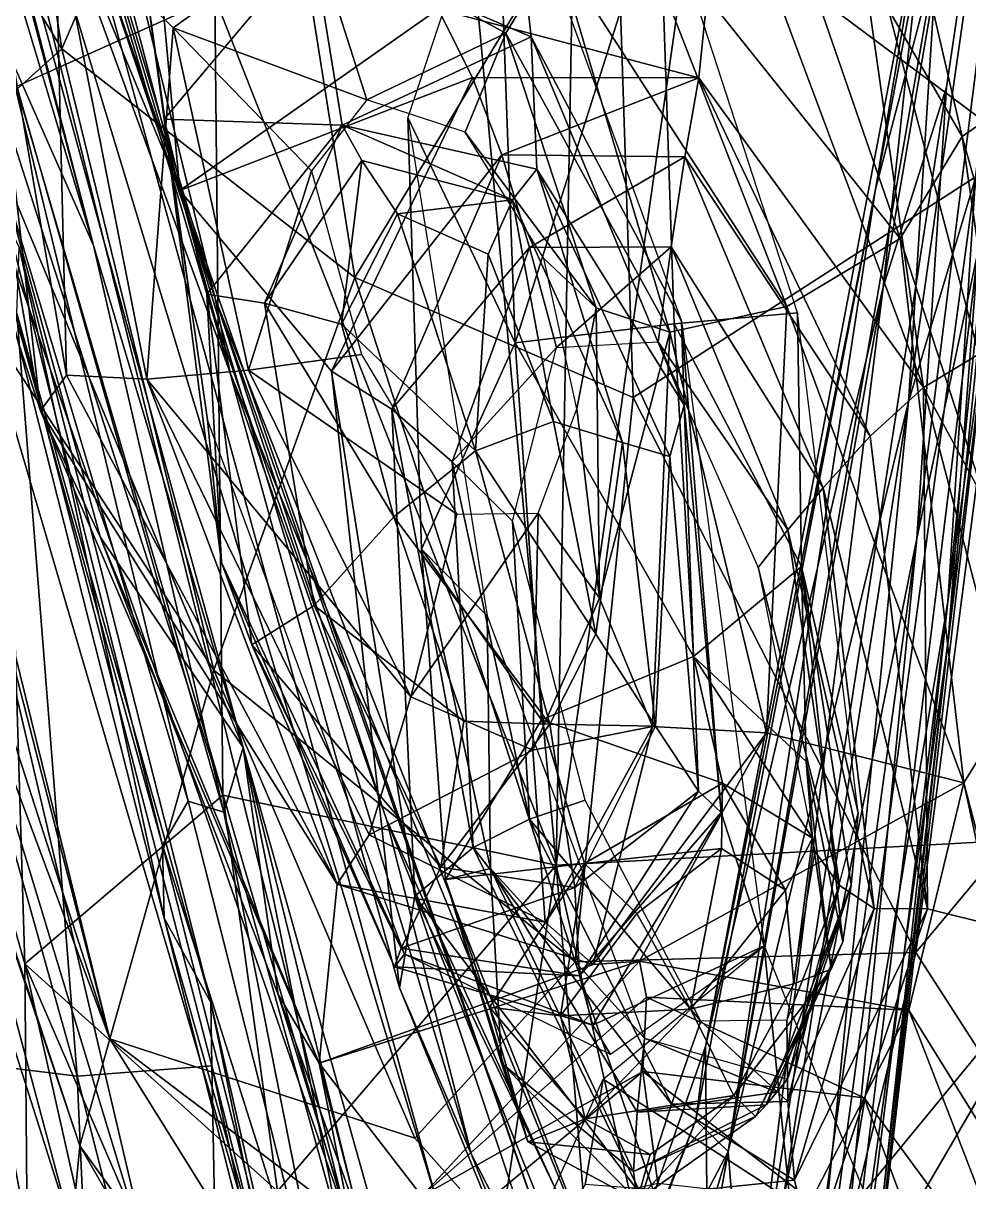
# Model space of a CAD drawing. Extents: x -76 to 76, y -20 to 79.
# Drawn here: x -0.5204 to -0.1736, y -18.776 to -18.3508 of the extents above; entities that cross this region are included whole.
import ezdxf

# ---------------------------------------------------------------- set-up
doc = ezdxf.new("R2010")
doc.units = 0

msp = doc.modelspace()

# ---------------------------------------------------------------- linework, layer by layer
for points in [[(-0.49827, -18.30881, 25.506), (-0.44994, -18.45183, 25.40454), (-0.6546, -17.61019, 25.53003)], [(-0.44994, -18.45183, 25.40454), (-0.60054, -17.95145, 25.36654), (-0.6546, -17.61019, 25.53003)], [(-0.30941, -17.81123, 26.84157), (-0.36542, -18.21675, 26.72461), (-0.32489, -18.65975, 26.68877)], [(-0.22794, -17.97556, 26.86744), (-0.30941, -17.81123, 26.84157), (-0.32489, -18.65975, 26.68877)], [(-0.20779, -18.41169, 26.58596), (-0.18913, -18.30027, 26.59863), (-0.11484, -17.92197, 26.66338)], [(-0.18534, -18.32574, 26.60049), (-0.20779, -18.41169, 26.58596), (-0.11484, -17.92197, 26.66338)], [(-0.20493, -18.44768, 26.56681), (-0.18173, -18.3742, 26.57582), (-0.11484, -17.92197, 26.66338)], [(-0.18913, -18.30027, 26.59863), (-0.20493, -18.44768, 26.56681), (-0.11484, -17.92197, 26.66338)], [(-0.19563, -18.48976, 26.57913), (-0.18534, -18.32574, 26.60049), (-0.11484, -17.92197, 26.66338)], [(-0.17105, -18.4075, 26.5892), (-0.19563, -18.48976, 26.57913), (-0.11484, -17.92197, 26.66338)], [(-0.19265, -18.53994, 26.55388), (-0.17019, -18.43419, 26.57749), (-0.11484, -17.92197, 26.66338)], [(-0.18173, -18.3742, 26.57582), (-0.19265, -18.53994, 26.55388), (-0.11484, -17.92197, 26.66338)], [(-0.18127, -18.56317, 26.56529), (-0.17105, -18.4075, 26.5892), (-0.11484, -17.92197, 26.66338)], [(-0.16431, -18.44053, 26.58132), (-0.18127, -18.56317, 26.56529), (-0.11484, -17.92197, 26.66338)], [(-0.18114, -18.57741, 26.55898), (-0.16431, -18.44053, 26.58132), (-0.11484, -17.92197, 26.66338)], [(-0.17019, -18.43419, 26.57749), (-0.18114, -18.57741, 26.55898), (-0.11484, -17.92197, 26.66338)], [(-0.15475, -18.39662, 24.98203), (-0.30329, -18.28598, 25.02199), (-0.16498, -17.92995, 24.90194)], [(-0.52961, -18.37698, 26.39139), (-0.45006, -18.34124, 26.56554), (-0.54287, -17.94925, 26.47017)], [(-0.44453, -18.47907, 25.40726), (-0.51804, -18.27815, 25.42042), (-0.60054, -17.95145, 25.36654)], [(-0.44994, -18.45183, 25.40454), (-0.44453, -18.47907, 25.40726), (-0.60054, -17.95145, 25.36654)], [(-0.22794, -17.97556, 26.86744), (-0.32489, -18.65975, 26.68877), (0.00115, -18.64204, 26.75515)], [(0.00112, -17.9848, 26.98209), (-0.22794, -17.97556, 26.86744), (0.00115, -18.64204, 26.75515)], [(-0.69291, -18.0887, 25.40929), (-0.67672, -17.99199, 25.36349), (-0.48867, -18.72349, 25.36716)], [(-0.67672, -17.99199, 25.36349), (-0.56511, -18.41311, 25.31474), (-0.48867, -18.72349, 25.36716)], [(-0.5824, -18.10107, 26.19025), (-0.49455, -18.43243, 26.15617), (-0.61065, -18.04531, 26.1471)], [(-0.49455, -18.43243, 26.15617), (-0.52705, -18.35894, 26.09852), (-0.61065, -18.04531, 26.1471)], [(-0.71327, -18.11903, 25.48515), (-0.69291, -18.0887, 25.40929), (-0.48867, -18.72349, 25.36716)], [(-0.5824, -18.10107, 26.19025), (-0.56393, -18.16487, 26.19341), (-0.49455, -18.43243, 26.15617)], [(-0.53988, -18.11909, 25.56659), (-0.55414, -18.10843, 25.52884), (-0.46297, -18.41219, 25.49231)], [(-0.51804, -18.27815, 25.42042), (-0.46297, -18.41219, 25.49231), (-0.55414, -18.10843, 25.52884)], [(-0.54474, -18.11205, 25.10136), (-0.50617, -18.36014, 25.13543), (-0.59092, -18.22168, 25.27115)], [(-0.54474, -18.11205, 25.10136), (-0.43734, -18.20059, 25.05395), (-0.50617, -18.36014, 25.13543)], [(-0.71327, -18.11903, 25.48515), (-0.49961, -18.76276, 25.45155), (-0.71661, -18.11795, 25.5647)], [(-0.68175, -18.12168, 25.62743), (-0.71661, -18.11795, 25.5647), (-0.50253, -18.79361, 25.51938)], [(-0.49961, -18.76276, 25.45155), (-0.50253, -18.79361, 25.51938), (-0.71661, -18.11795, 25.5647)], [(-0.49961, -18.76276, 25.45155), (-0.71327, -18.11903, 25.48515), (-0.48867, -18.72349, 25.36716)], [(-0.59793, -18.11714, 25.66612), (-0.63381, -18.12382, 25.66545), (-0.40122, -18.79131, 25.61461)], [(-0.59793, -18.11714, 25.66612), (-0.40122, -18.79131, 25.61461), (-0.55809, -18.16034, 25.62214)], [(-0.4733, -18.29833, 25.54572), (-0.53988, -18.11909, 25.56659), (-0.46297, -18.41219, 25.49231)], [(-0.68175, -18.12168, 25.62743), (-0.47315, -18.81015, 25.57446), (-0.63381, -18.12382, 25.66545)], [(-0.47315, -18.81015, 25.57446), (-0.68175, -18.12168, 25.62743), (-0.50253, -18.79361, 25.51938)], [(-0.63381, -18.12382, 25.66545), (-0.4324, -18.81015, 25.60866), (-0.40122, -18.79131, 25.61461)], [(-0.47315, -18.81015, 25.57446), (-0.4324, -18.81015, 25.60866), (-0.63381, -18.12382, 25.66545)], [(-0.14541, -18.37107, 26.29014), (-0.18402, -18.16085, 26.30179), (-0.10237, -18.1553, 26.39678)], [(-0.49827, -18.30881, 25.506), (-0.55809, -18.16034, 25.62214), (-0.36915, -18.78157, 25.5865)], [(-0.40122, -18.79131, 25.61461), (-0.36915, -18.78157, 25.5865), (-0.55809, -18.16034, 25.62214)], [(-0.22205, -18.19248, 26.18061), (-0.18402, -18.16085, 26.30179), (-0.14541, -18.37107, 26.29014)], [(-0.56393, -18.16487, 26.19341), (-0.43967, -18.61659, 26.16798), (-0.49455, -18.43243, 26.15617)], [(-0.53096, -18.39767, 26.11823), (-0.43967, -18.61659, 26.16798), (-0.56393, -18.16487, 26.19341)], [(-0.22205, -18.19248, 26.18061), (-0.17594, -18.39241, 26.17845), (-0.26437, -18.23971, 26.05803)], [(-0.17594, -18.39241, 26.17845), (-0.22205, -18.19248, 26.18061), (-0.14541, -18.37107, 26.29014)], [(-0.43734, -18.20059, 25.05395), (-0.39881, -18.44414, 25.08779), (-0.50617, -18.36014, 25.13543)], [(-0.43734, -18.20059, 25.05395), (-0.30329, -18.28598, 25.02199), (-0.39881, -18.44414, 25.08779)], [(-0.53096, -18.39767, 26.11823), (-0.60705, -18.20528, 26.05741), (-0.51406, -18.49306, 26.05794)], [(-0.51406, -18.49306, 26.05794), (-0.60705, -18.20528, 26.05741), (-0.53757, -18.28685, 26.03199)], [(-0.36542, -18.21675, 26.72461), (-0.45006, -18.34124, 26.56554), (-0.32489, -18.65975, 26.68877)], [(-0.56511, -18.41311, 25.31474), (-0.59092, -18.22168, 25.27115), (-0.50617, -18.36014, 25.13543)], [(-0.29873, -18.30452, 26.0366), (-0.26437, -18.23971, 26.05803), (-0.19873, -18.42981, 26.08099)], [(-0.17594, -18.39241, 26.17845), (-0.19873, -18.42981, 26.08099), (-0.26437, -18.23971, 26.05803)], [(-0.51804, -18.27815, 25.42042), (-0.44453, -18.47907, 25.40726), (-0.46297, -18.41219, 25.49231)], [(-0.50446, -18.47997, 26.03126), (-0.51406, -18.49306, 26.05794), (-0.53757, -18.28685, 26.03199)], [(-0.50446, -18.47997, 26.03126), (-0.53757, -18.28685, 26.03199), (-0.50872, -18.3098, 26.04085)], [(-0.33402, -18.35582, 26.00486), (-0.41423, -18.32124, 26.00415), (-0.34154, -18.28875, 26.13648)], [(-0.30329, -18.28598, 25.02199), (-0.2967, -18.48815, 25.06249), (-0.39881, -18.44414, 25.08779)], [(-0.33994, -18.46808, 25.55383), (-0.34651, -18.28691, 25.40528), (-0.37936, -18.38542, 25.39497)], [(-0.27262, -18.37083, 25.50895), (-0.26397, -18.28655, 25.50419), (-0.36817, -18.34563, 25.51615)], [(-0.34651, -18.28691, 25.40528), (-0.33994, -18.46808, 25.55383), (-0.28704, -18.30127, 25.40529)], [(-0.33402, -18.35582, 26.00486), (-0.34154, -18.28875, 26.13648), (-0.27897, -18.4601, 26.13844)], [(-0.30329, -18.28598, 25.02199), (-0.15475, -18.39662, 24.98203), (-0.2967, -18.48815, 25.06249)], [(-0.19016, -18.48443, 25.46458), (-0.26397, -18.28655, 25.50419), (-0.27262, -18.37083, 25.50895)], [(-0.21801, -18.28852, 25.4129), (-0.26397, -18.28655, 25.50419), (-0.19016, -18.48443, 25.46458)], [(-0.16989, -18.4723, 25.39001), (-0.14442, -18.30101, 25.3239), (-0.21801, -18.28852, 25.4129)], [(-0.16989, -18.4723, 25.39001), (-0.21801, -18.28852, 25.4129), (-0.19016, -18.48443, 25.46458)], [(-0.41423, -18.32124, 26.00415), (-0.46874, -18.38597, 26.01416), (-0.48166, -18.29113, 26.14257)], [(-0.45281, -18.49636, 26.14243), (-0.48166, -18.29113, 26.14257), (-0.46874, -18.38597, 26.01416)], [(-0.4733, -18.29833, 25.54572), (-0.46297, -18.41219, 25.49231), (-0.36817, -18.34563, 25.51615)], [(-0.33994, -18.46808, 25.55383), (-0.28163, -18.46109, 25.54268), (-0.28704, -18.30127, 25.40529)], [(-0.23635, -18.45703, 25.39046), (-0.28704, -18.30127, 25.40529), (-0.28163, -18.46109, 25.54268)], [(-0.20493, -18.44768, 26.56681), (-0.18913, -18.30027, 26.59863), (-0.27016, -18.7264, 26.5416)], [(-0.18913, -18.30027, 26.59863), (-0.20779, -18.41169, 26.58596), (-0.27016, -18.7264, 26.5416)], [(-0.29873, -18.30452, 26.0366), (-0.24025, -18.45471, 26.04128), (-0.32483, -18.3238, 26.04297)], [(-0.24025, -18.45471, 26.04128), (-0.29873, -18.30452, 26.0366), (-0.19873, -18.42981, 26.08099)], [(-0.4145, -18.31573, 26.07918), (-0.46533, -18.35247, 26.08093), (-0.50872, -18.3098, 26.04085)], [(-0.47509, -18.48138, 26.04037), (-0.50446, -18.47997, 26.03126), (-0.50872, -18.3098, 26.04085)], [(-0.47509, -18.48138, 26.04037), (-0.50872, -18.3098, 26.04085), (-0.46533, -18.35247, 26.08093)], [(-0.49827, -18.30881, 25.506), (-0.32574, -18.80593, 25.49952), (-0.44994, -18.45183, 25.40454)], [(-0.32574, -18.80593, 25.49952), (-0.49827, -18.30881, 25.506), (-0.36915, -18.78157, 25.5865)], [(-0.4145, -18.31573, 26.07918), (-0.39431, -18.37894, 26.13169), (-0.46533, -18.35247, 26.08093)], [(-0.4145, -18.31573, 26.07918), (-0.34342, -18.35447, 26.07847), (-0.39431, -18.37894, 26.13169)], [(-0.34342, -18.35447, 26.07847), (-0.4145, -18.31573, 26.07918), (-0.32483, -18.3238, 26.04297)], [(-0.41423, -18.32124, 26.00415), (-0.40342, -18.38826, 25.88854), (-0.46874, -18.38597, 26.01416)], [(-0.41423, -18.32124, 26.00415), (-0.33402, -18.35582, 26.00486), (-0.40342, -18.38826, 25.88854)], [(-0.34342, -18.35447, 26.07847), (-0.32483, -18.3238, 26.04297), (-0.28319, -18.46417, 26.04568)], [(-0.24025, -18.45471, 26.04128), (-0.28319, -18.46417, 26.04568), (-0.32483, -18.3238, 26.04297)], [(-0.20779, -18.41169, 26.58596), (-0.18534, -18.32574, 26.60049), (-0.26185, -18.76485, 26.54794)], [(-0.18534, -18.32574, 26.60049), (-0.19563, -18.48976, 26.57913), (-0.26185, -18.76485, 26.54794)], [(-0.45006, -18.34124, 26.56554), (-0.52961, -18.37698, 26.39139), (-0.44714, -18.6341, 26.51568)], [(-0.45006, -18.34124, 26.56554), (-0.44714, -18.6341, 26.51568), (-0.32489, -18.65975, 26.68877)], [(-0.35554, -18.37067, 25.5099), (-0.36817, -18.34563, 25.51615), (-0.46297, -18.41219, 25.49231)], [(-0.35554, -18.37067, 25.5099), (-0.27262, -18.37083, 25.50895), (-0.36817, -18.34563, 25.51615)], [(-0.43772, -18.47808, 26.08193), (-0.47509, -18.48138, 26.04037), (-0.46533, -18.35247, 26.08093)], [(-0.43772, -18.47808, 26.08193), (-0.46533, -18.35247, 26.08093), (-0.41467, -18.40498, 26.13661)], [(-0.39431, -18.37894, 26.13169), (-0.41467, -18.40498, 26.13661), (-0.46533, -18.35247, 26.08093)], [(-0.33402, -18.35582, 26.00486), (-0.332, -18.4043, 25.89218), (-0.40342, -18.38826, 25.88854)], [(-0.34342, -18.35447, 26.07847), (-0.35824, -18.39083, 26.12854), (-0.39431, -18.37894, 26.13169)], [(-0.34342, -18.35447, 26.07847), (-0.31029, -18.45528, 26.08057), (-0.35824, -18.39083, 26.12854)], [(-0.31029, -18.45528, 26.08057), (-0.34342, -18.35447, 26.07847), (-0.28319, -18.46417, 26.04568)], [(-0.27799, -18.49094, 26.02291), (-0.33402, -18.35582, 26.00486), (-0.27897, -18.4601, 26.13844)], [(-0.33402, -18.35582, 26.00486), (-0.27799, -18.49094, 26.02291), (-0.332, -18.4043, 25.89218)], [(-0.45046, -18.58823, 25.1717), (-0.56511, -18.41311, 25.31474), (-0.50617, -18.36014, 25.13543)], [(-0.54195, -18.36087, 25.99296), (-0.52705, -18.35894, 26.09852), (-0.45993, -18.63634, 26.08934)], [(-0.46932, -18.65241, 25.96718), (-0.54195, -18.36087, 25.99296), (-0.45993, -18.63634, 26.08934)], [(-0.54195, -18.36087, 25.99296), (-0.46932, -18.65241, 25.96718), (-0.53999, -18.39826, 25.87383)], [(-0.44678, -18.64034, 26.13402), (-0.45993, -18.63634, 26.08934), (-0.52705, -18.35894, 26.09852)], [(-0.49455, -18.43243, 26.15617), (-0.44678, -18.64034, 26.13402), (-0.52705, -18.35894, 26.09852)], [(-0.45046, -18.58823, 25.1717), (-0.50617, -18.36014, 25.13543), (-0.39881, -18.44414, 25.08779)], [(-0.40732, -18.47849, 25.50212), (-0.35554, -18.37067, 25.5099), (-0.46297, -18.41219, 25.49231)], [(-0.35554, -18.37067, 25.5099), (-0.40732, -18.47849, 25.50212), (-0.34485, -18.39914, 25.49604)], [(-0.35554, -18.37067, 25.5099), (-0.34485, -18.39914, 25.49604), (-0.27262, -18.37083, 25.50895)], [(-0.34485, -18.39914, 25.49604), (-0.27773, -18.39985, 25.49704), (-0.27262, -18.37083, 25.50895)], [(-0.20979, -18.50229, 25.50101), (-0.27262, -18.37083, 25.50895), (-0.27773, -18.39985, 25.49704)], [(-0.20979, -18.50229, 25.50101), (-0.19016, -18.48443, 25.46458), (-0.27262, -18.37083, 25.50895)], [(-0.19265, -18.53994, 26.55388), (-0.18173, -18.3742, 26.57582), (-0.25511, -18.84969, 26.50395)], [(-0.18173, -18.3742, 26.57582), (-0.20493, -18.44768, 26.56681), (-0.25511, -18.84969, 26.50395)], [(-0.17594, -18.39241, 26.17845), (-0.14541, -18.37107, 26.29014), (-0.12434, -18.57755, 26.27621)], [(-0.52961, -18.37698, 26.39139), (-0.57037, -18.51901, 26.17401), (-0.51985, -18.69597, 26.32813)], [(-0.52961, -18.37698, 26.39139), (-0.51985, -18.69597, 26.32813), (-0.44714, -18.6341, 26.51568)], [(-0.44766, -18.54877, 26.0283), (-0.45281, -18.49636, 26.14243), (-0.46874, -18.38597, 26.01416)], [(-0.44766, -18.54877, 26.0283), (-0.46874, -18.38597, 26.01416), (-0.45306, -18.45027, 25.90302)], [(-0.40342, -18.38826, 25.88854), (-0.45306, -18.45027, 25.90302), (-0.46874, -18.38597, 26.01416)], [(-0.37425, -18.54384, 25.53685), (-0.33994, -18.46808, 25.55383), (-0.37936, -18.38542, 25.39497)], [(-0.37425, -18.54384, 25.53685), (-0.37936, -18.38542, 25.39497), (-0.35019, -18.56825, 25.37892)], [(-0.43189, -18.4535, 25.8264), (-0.45306, -18.45027, 25.90302), (-0.40342, -18.38826, 25.88854)], [(-0.3962, -18.40121, 25.81187), (-0.43189, -18.4535, 25.8264), (-0.40342, -18.38826, 25.88854)], [(-0.3962, -18.40121, 25.81187), (-0.40342, -18.38826, 25.88854), (-0.34097, -18.41563, 25.81737)], [(-0.40342, -18.38826, 25.88854), (-0.332, -18.4043, 25.89218), (-0.34097, -18.41563, 25.81737)], [(-0.31029, -18.45528, 26.08057), (-0.32946, -18.43719, 26.13071), (-0.35824, -18.39083, 26.12854)], [(-0.17594, -18.39241, 26.17845), (-0.14807, -18.58541, 26.17525), (-0.19873, -18.42981, 26.08099)], [(-0.14807, -18.58541, 26.17525), (-0.17594, -18.39241, 26.17845), (-0.12434, -18.57755, 26.27621)], [(-0.46932, -18.65241, 25.96718), (-0.46866, -18.67927, 25.84202), (-0.53999, -18.39826, 25.87383)], [(-0.52191, -18.43291, 25.78997), (-0.53999, -18.39826, 25.87383), (-0.46866, -18.67927, 25.84202)], [(-0.49212, -18.5393, 26.08696), (-0.53096, -18.39767, 26.11823), (-0.51406, -18.49306, 26.05794)], [(-0.53096, -18.39767, 26.11823), (-0.49212, -18.5393, 26.08696), (-0.43967, -18.61659, 26.16798)], [(-0.40732, -18.47849, 25.50212), (-0.38513, -18.4925, 25.49158), (-0.34485, -18.39914, 25.49604)], [(-0.33468, -18.43313, 25.44711), (-0.34485, -18.39914, 25.49604), (-0.38513, -18.4925, 25.49158)], [(-0.34485, -18.39914, 25.49604), (-0.33468, -18.43313, 25.44711), (-0.27773, -18.39985, 25.49704)], [(-0.33468, -18.43313, 25.44711), (-0.28268, -18.43281, 25.44755), (-0.27773, -18.39985, 25.49704)], [(-0.15475, -18.39662, 24.98203), (-0.193, -18.6918, 25.06973), (-0.2967, -18.48815, 25.06249)], [(-0.22698, -18.52128, 25.49567), (-0.27773, -18.39985, 25.49704), (-0.28268, -18.43281, 25.44755)], [(-0.22698, -18.52128, 25.49567), (-0.20979, -18.50229, 25.50101), (-0.27773, -18.39985, 25.49704)], [(-0.15475, -18.39662, 24.98203), (0.00103, -18.45864, 24.96309), (-0.193, -18.6918, 25.06973)], [(-0.43189, -18.4535, 25.8264), (-0.3962, -18.40121, 25.81187), (-0.40369, -18.46128, 25.79919)], [(-0.3962, -18.40121, 25.81187), (-0.38307, -18.4208, 25.77856), (-0.40369, -18.46128, 25.79919)], [(-0.3962, -18.40121, 25.81187), (-0.34097, -18.41563, 25.81737), (-0.38307, -18.4208, 25.77856)], [(-0.3006, -18.50472, 25.85054), (-0.34097, -18.41563, 25.81737), (-0.332, -18.4043, 25.89218)], [(-0.27799, -18.49094, 26.02291), (-0.28316, -18.50981, 25.92205), (-0.332, -18.4043, 25.89218)], [(-0.28316, -18.50981, 25.92205), (-0.3006, -18.50472, 25.85054), (-0.332, -18.4043, 25.89218)], [(-0.39634, -18.4724, 26.13971), (-0.43772, -18.47808, 26.08193), (-0.41467, -18.40498, 26.13661)], [(-0.19563, -18.48976, 26.57913), (-0.17105, -18.4075, 26.5892), (-0.23707, -18.89798, 26.52663)], [(-0.17105, -18.4075, 26.5892), (-0.18127, -18.56317, 26.56529), (-0.23707, -18.89798, 26.52663)], [(-0.56511, -18.41311, 25.31474), (-0.45046, -18.58823, 25.1717), (-0.48867, -18.72349, 25.36716)], [(-0.44453, -18.47907, 25.40726), (-0.38718, -18.64304, 25.44582), (-0.46297, -18.41219, 25.49231)], [(-0.35605, -18.76571, 25.45139), (-0.38234, -18.70479, 25.4623), (-0.46297, -18.41219, 25.49231)], [(-0.38718, -18.64304, 25.44582), (-0.35605, -18.76571, 25.45139), (-0.46297, -18.41219, 25.49231)], [(-0.40732, -18.47849, 25.50212), (-0.46297, -18.41219, 25.49231), (-0.38234, -18.70479, 25.4623)], [(-0.20779, -18.41169, 26.58596), (-0.27366, -18.75337, 26.54688), (-0.27016, -18.7264, 26.5416)], [(-0.27366, -18.75337, 26.54688), (-0.20779, -18.41169, 26.58596), (-0.26185, -18.76485, 26.54794)], [(-0.34097, -18.41563, 25.81737), (-0.34982, -18.43554, 25.79548), (-0.38307, -18.4208, 25.77856)], [(-0.32587, -18.49695, 25.80775), (-0.34982, -18.43554, 25.79548), (-0.34097, -18.41563, 25.81737)], [(-0.3006, -18.50472, 25.85054), (-0.32587, -18.49695, 25.80775), (-0.34097, -18.41563, 25.81737)], [(-0.38307, -18.4208, 25.77856), (-0.3545, -18.50773, 25.79304), (-0.40369, -18.46128, 25.79919)], [(-0.3545, -18.50773, 25.79304), (-0.38307, -18.4208, 25.77856), (-0.34982, -18.43554, 25.79548)], [(-0.24025, -18.45471, 26.04128), (-0.19873, -18.42981, 26.08099), (-0.1754, -18.62961, 26.06968)], [(-0.14807, -18.58541, 26.17525), (-0.1754, -18.62961, 26.06968), (-0.19873, -18.42981, 26.08099)], [(-0.52191, -18.43291, 25.78997), (-0.45163, -18.71021, 25.7612), (-0.52268, -18.45731, 25.72854)], [(-0.45163, -18.71021, 25.7612), (-0.52191, -18.43291, 25.78997), (-0.46866, -18.67927, 25.84202)], [(-0.44678, -18.64034, 26.13402), (-0.49455, -18.43243, 26.15617), (-0.43967, -18.61659, 26.16798)], [(-0.363, -18.51181, 25.44365), (-0.33468, -18.43313, 25.44711), (-0.38513, -18.4925, 25.49158)], [(-0.33468, -18.43313, 25.44711), (-0.363, -18.51181, 25.44365), (-0.32478, -18.46978, 25.38004)], [(-0.33468, -18.43313, 25.44711), (-0.32478, -18.46978, 25.38004), (-0.28268, -18.43281, 25.44755)], [(-0.32478, -18.46978, 25.38004), (-0.28756, -18.46771, 25.37926), (-0.28268, -18.43281, 25.44755)], [(-0.23997, -18.53677, 25.44499), (-0.28268, -18.43281, 25.44755), (-0.28756, -18.46771, 25.37926)], [(-0.23997, -18.53677, 25.44499), (-0.22698, -18.52128, 25.49567), (-0.28268, -18.43281, 25.44755)], [(-0.18114, -18.57741, 26.55898), (-0.17019, -18.43419, 26.57749), (-0.23321, -18.94794, 26.50889)], [(-0.17019, -18.43419, 26.57749), (-0.19265, -18.53994, 26.55388), (-0.23321, -18.94794, 26.50889)], [(-0.32587, -18.49695, 25.80775), (-0.3545, -18.50773, 25.79304), (-0.34982, -18.43554, 25.79548)], [(-0.32946, -18.43719, 26.13071), (-0.31029, -18.45528, 26.08057), (-0.31739, -18.49235, 26.13514)], [(-0.18127, -18.56317, 26.56529), (-0.16431, -18.44053, 26.58132), (-0.2241, -18.95635, 26.51658)], [(-0.16431, -18.44053, 26.58132), (-0.18114, -18.57741, 26.55898), (-0.2241, -18.95635, 26.51658)], [(-0.318, -18.69529, 25.12411), (-0.45046, -18.58823, 25.1717), (-0.39881, -18.44414, 25.08779)], [(-0.318, -18.69529, 25.12411), (-0.39881, -18.44414, 25.08779), (-0.2967, -18.48815, 25.06249)], [(-0.41366, -18.56449, 25.85327), (-0.43659, -18.57891, 25.92747), (-0.45306, -18.45027, 25.90302)], [(-0.43659, -18.57891, 25.92747), (-0.44766, -18.54877, 26.0283), (-0.45306, -18.45027, 25.90302)], [(-0.43189, -18.4535, 25.8264), (-0.41366, -18.56449, 25.85327), (-0.45306, -18.45027, 25.90302)], [(-0.26936, -18.80742, 26.51716), (-0.20493, -18.44768, 26.56681), (-0.27016, -18.7264, 26.5416)], [(-0.20493, -18.44768, 26.56681), (-0.26936, -18.80742, 26.51716), (-0.25511, -18.84969, 26.50395)], [(-0.44453, -18.47907, 25.40726), (-0.44994, -18.45183, 25.40454), (-0.29732, -18.83964, 25.42634)], [(-0.32574, -18.80593, 25.49952), (-0.29732, -18.83964, 25.42634), (-0.44994, -18.45183, 25.40454)], [(-0.41366, -18.56449, 25.85327), (-0.43189, -18.4535, 25.8264), (-0.38444, -18.53195, 25.80776)], [(-0.43189, -18.4535, 25.8264), (-0.40369, -18.46128, 25.79919), (-0.38444, -18.53195, 25.80776)], [(-0.31029, -18.45528, 26.08057), (-0.30901, -18.56178, 26.08302), (-0.31739, -18.49235, 26.13514)], [(-0.31029, -18.45528, 26.08057), (-0.28319, -18.46417, 26.04568), (-0.30901, -18.56178, 26.08302)], [(-0.24025, -18.45471, 26.04128), (-0.24782, -18.61121, 26.04345), (-0.28319, -18.46417, 26.04568)], [(-0.24782, -18.61121, 26.04345), (-0.24025, -18.45471, 26.04128), (-0.1754, -18.62961, 26.06968)], [(-0.50059, -18.73726, 25.67981), (-0.57729, -18.46342, 25.68598), (-0.52268, -18.45731, 25.72854)], [(-0.45163, -18.71021, 25.7612), (-0.45126, -18.73341, 25.70291), (-0.52268, -18.45731, 25.72854)], [(-0.45126, -18.73341, 25.70291), (-0.50059, -18.73726, 25.67981), (-0.52268, -18.45731, 25.72854)], [(-0.23489, -18.5502, 25.5016), (-0.23635, -18.45703, 25.39046), (-0.28163, -18.46109, 25.54268)], [(-0.23635, -18.45703, 25.39046), (-0.23489, -18.5502, 25.5016), (-0.21411, -18.64059, 25.37274)], [(0.00103, -18.45864, 24.96309), (0.00109, -18.99346, 25.1182), (-0.193, -18.6918, 25.06973)], [(-0.50059, -18.73726, 25.67981), (-0.55834, -18.7302, 25.69641), (-0.57729, -18.46342, 25.68598)], [(-0.3545, -18.50773, 25.79304), (-0.38444, -18.53195, 25.80776), (-0.40369, -18.46128, 25.79919)], [(-0.28163, -18.46109, 25.54268), (-0.33994, -18.46808, 25.55383), (-0.27448, -18.58317, 25.6608)], [(-0.28319, -18.46417, 26.04568), (-0.28953, -18.60885, 26.04707), (-0.30901, -18.56178, 26.08302)], [(-0.24782, -18.61121, 26.04345), (-0.28953, -18.60885, 26.04707), (-0.28319, -18.46417, 26.04568)], [(-0.23489, -18.5502, 25.5016), (-0.28163, -18.46109, 25.54268), (-0.27448, -18.58317, 25.6608)], [(-0.27799, -18.49094, 26.02291), (-0.27897, -18.4601, 26.13844), (-0.26438, -18.64052, 26.0423)], [(-0.27897, -18.4601, 26.13844), (-0.24867, -18.68939, 26.14172), (-0.26438, -18.64052, 26.0423)], [(-0.33994, -18.46808, 25.55383), (-0.37425, -18.54384, 25.53685), (-0.33028, -18.60645, 25.68026)], [(-0.33994, -18.46808, 25.55383), (-0.33028, -18.60645, 25.68026), (-0.27448, -18.58317, 25.6608)], [(-0.25086, -18.55053, 25.37163), (-0.23997, -18.53677, 25.44499), (-0.28756, -18.46771, 25.37926)], [(-0.43772, -18.47808, 26.08193), (-0.39634, -18.4724, 26.13971), (-0.36129, -18.53102, 26.14056)], [(-0.363, -18.51181, 25.44365), (-0.34089, -18.53358, 25.37585), (-0.32478, -18.46978, 25.38004)], [(-0.16989, -18.4723, 25.39001), (-0.19016, -18.48443, 25.46458), (-0.11412, -18.625, 25.37347)], [(-0.50446, -18.47997, 26.03126), (-0.40529, -18.66678, 26.03303), (-0.51406, -18.49306, 26.05794)], [(-0.50446, -18.47997, 26.03126), (-0.47509, -18.48138, 26.04037), (-0.40529, -18.66678, 26.03303)], [(-0.43772, -18.47808, 26.08193), (-0.37824, -18.59798, 26.08259), (-0.47509, -18.48138, 26.04037)], [(-0.38718, -18.64304, 25.44582), (-0.44453, -18.47907, 25.40726), (-0.29732, -18.83964, 25.42634)], [(-0.37824, -18.59798, 26.08259), (-0.43772, -18.47808, 26.08193), (-0.36129, -18.53102, 26.14056)], [(-0.37669, -18.67121, 25.48551), (-0.40732, -18.47849, 25.50212), (-0.38234, -18.70479, 25.4623)], [(-0.40732, -18.47849, 25.50212), (-0.37669, -18.67121, 25.48551), (-0.38513, -18.4925, 25.49158)], [(-0.47509, -18.48138, 26.04037), (-0.39348, -18.64866, 26.04122), (-0.40529, -18.66678, 26.03303)], [(-0.37824, -18.59798, 26.08259), (-0.39348, -18.64866, 26.04122), (-0.47509, -18.48138, 26.04037)], [(-0.20979, -18.50229, 25.50101), (-0.18869, -18.67583, 25.4882), (-0.19016, -18.48443, 25.46458)], [(-0.19016, -18.48443, 25.46458), (-0.13717, -18.68862, 25.45333), (-0.11412, -18.625, 25.37347)], [(-0.18869, -18.67583, 25.4882), (-0.13717, -18.68862, 25.45333), (-0.19016, -18.48443, 25.46458)], [(-0.193, -18.6918, 25.06973), (-0.318, -18.69529, 25.12411), (-0.2967, -18.48815, 25.06249)], [(-0.19563, -18.48976, 26.57913), (-0.25408, -18.86155, 26.54039), (-0.26185, -18.76485, 26.54794)], [(-0.25408, -18.86155, 26.54039), (-0.19563, -18.48976, 26.57913), (-0.23707, -18.89798, 26.52663)], [(-0.49212, -18.5393, 26.08696), (-0.51406, -18.49306, 26.05794), (-0.41179, -18.73249, 26.05264)], [(-0.40529, -18.66678, 26.03303), (-0.41179, -18.73249, 26.05264), (-0.51406, -18.49306, 26.05794)], [(-0.37669, -18.67121, 25.48551), (-0.35537, -18.65332, 25.48254), (-0.38513, -18.4925, 25.49158)], [(-0.363, -18.51181, 25.44365), (-0.38513, -18.4925, 25.49158), (-0.35537, -18.65332, 25.48254)], [(-0.33149, -18.53064, 26.13873), (-0.31739, -18.49235, 26.13514), (-0.30901, -18.56178, 26.08302)], [(-0.28316, -18.50981, 25.92205), (-0.27799, -18.49094, 26.02291), (-0.27268, -18.63258, 25.95328)], [(-0.27799, -18.49094, 26.02291), (-0.26438, -18.64052, 26.0423), (-0.27268, -18.63258, 25.95328)], [(-0.45281, -18.49636, 26.14243), (-0.44766, -18.54877, 26.0283), (-0.38049, -18.69251, 26.1413)], [(-0.3545, -18.50773, 25.79304), (-0.32587, -18.49695, 25.80775), (-0.31036, -18.57498, 25.84232)], [(-0.32587, -18.49695, 25.80775), (-0.3006, -18.50472, 25.85054), (-0.31036, -18.57498, 25.84232)], [(-0.20979, -18.50229, 25.50101), (-0.22698, -18.52128, 25.49567), (-0.18869, -18.67583, 25.4882)], [(-0.3006, -18.50472, 25.85054), (-0.2885, -18.60876, 25.8844), (-0.31036, -18.57498, 25.84232)], [(-0.3006, -18.50472, 25.85054), (-0.28316, -18.50981, 25.92205), (-0.2885, -18.60876, 25.8844)], [(-0.3545, -18.50773, 25.79304), (-0.32724, -18.60811, 25.83694), (-0.38444, -18.53195, 25.80776)], [(-0.32724, -18.60811, 25.83694), (-0.3545, -18.50773, 25.79304), (-0.31036, -18.57498, 25.84232)], [(-0.28316, -18.50981, 25.92205), (-0.27268, -18.63258, 25.95328), (-0.2885, -18.60876, 25.8844)], [(-0.33466, -18.64292, 25.43714), (-0.363, -18.51181, 25.44365), (-0.35537, -18.65332, 25.48254)], [(-0.363, -18.51181, 25.44365), (-0.33466, -18.64292, 25.43714), (-0.34089, -18.53358, 25.37585)], [(-0.57037, -18.51901, 26.17401), (-0.58427, -18.66586, 25.97752), (-0.51899, -18.79434, 26.16833)], [(-0.57037, -18.51901, 26.17401), (-0.51899, -18.79434, 26.16833), (-0.51985, -18.69597, 26.32813)], [(-0.22698, -18.52128, 25.49567), (-0.23997, -18.53677, 25.44499), (-0.20833, -18.6757, 25.49103)], [(-0.22698, -18.52128, 25.49567), (-0.20833, -18.6757, 25.49103), (-0.18869, -18.67583, 25.4882)], [(-0.41366, -18.56449, 25.85327), (-0.38444, -18.53195, 25.80776), (-0.3588, -18.60691, 25.83982)], [(-0.32724, -18.60811, 25.83694), (-0.3588, -18.60691, 25.83982), (-0.38444, -18.53195, 25.80776)], [(-0.3335, -18.61762, 26.08333), (-0.37824, -18.59798, 26.08259), (-0.33149, -18.53064, 26.13873)], [(-0.37824, -18.59798, 26.08259), (-0.36129, -18.53102, 26.14056), (-0.33149, -18.53064, 26.13873)], [(-0.3335, -18.61762, 26.08333), (-0.33149, -18.53064, 26.13873), (-0.30901, -18.56178, 26.08302)], [(-0.33466, -18.64292, 25.43714), (-0.31427, -18.63597, 25.36854), (-0.34089, -18.53358, 25.37585)], [(-0.49212, -18.5393, 26.08696), (-0.42692, -18.70728, 26.09861), (-0.43967, -18.61659, 26.16798)], [(-0.42692, -18.70728, 26.09861), (-0.49212, -18.5393, 26.08696), (-0.41179, -18.73249, 26.05264)], [(-0.24791, -18.94067, 26.49993), (-0.19265, -18.53994, 26.55388), (-0.25511, -18.84969, 26.50395)], [(-0.23997, -18.53677, 25.44499), (-0.25086, -18.55053, 25.37163), (-0.22093, -18.66728, 25.44047)], [(-0.19265, -18.53994, 26.55388), (-0.24791, -18.94067, 26.49993), (-0.23321, -18.94794, 26.50889)], [(-0.23997, -18.53677, 25.44499), (-0.22093, -18.66728, 25.44047), (-0.20833, -18.6757, 25.49103)], [(-0.34897, -18.66103, 25.49358), (-0.37425, -18.54384, 25.53685), (-0.35019, -18.56825, 25.37892)], [(-0.37425, -18.54384, 25.53685), (-0.36548, -18.66505, 25.65841), (-0.33028, -18.60645, 25.68026)], [(-0.37425, -18.54384, 25.53685), (-0.34897, -18.66103, 25.49358), (-0.36548, -18.66505, 25.65841)], [(-0.44766, -18.54877, 26.0283), (-0.38417, -18.69711, 26.04109), (-0.38049, -18.69251, 26.1413)], [(-0.44766, -18.54877, 26.0283), (-0.43659, -18.57891, 25.92747), (-0.38417, -18.69711, 26.04109)], [(-0.23316, -18.62173, 25.60028), (-0.23489, -18.5502, 25.5016), (-0.27448, -18.58317, 25.6608)], [(-0.25086, -18.55053, 25.37163), (-0.23001, -18.65471, 25.36323), (-0.22093, -18.66728, 25.44047)], [(-0.23489, -18.5502, 25.5016), (-0.21668, -18.66702, 25.45852), (-0.21411, -18.64059, 25.37274)], [(-0.23489, -18.5502, 25.5016), (-0.23316, -18.62173, 25.60028), (-0.21979, -18.68798, 25.53844)], [(-0.21668, -18.66702, 25.45852), (-0.23489, -18.5502, 25.5016), (-0.21979, -18.68798, 25.53844)], [(-0.3335, -18.61762, 26.08333), (-0.30901, -18.56178, 26.08302), (-0.28953, -18.60885, 26.04707)], [(-0.41366, -18.56449, 25.85327), (-0.36716, -18.66055, 25.87946), (-0.43659, -18.57891, 25.92747)], [(-0.36716, -18.66055, 25.87946), (-0.41366, -18.56449, 25.85327), (-0.3588, -18.60691, 25.83982)], [(-0.18127, -18.56317, 26.56529), (-0.23188, -18.97016, 26.52009), (-0.23707, -18.89798, 26.52663)], [(-0.23188, -18.97016, 26.52009), (-0.18127, -18.56317, 26.56529), (-0.2241, -18.95635, 26.51658)], [(-0.34897, -18.66103, 25.49358), (-0.35019, -18.56825, 25.37892), (-0.29255, -18.72328, 25.36576)], [(-0.43659, -18.57891, 25.92747), (-0.38175, -18.69027, 25.95058), (-0.38417, -18.69711, 26.04109)], [(-0.36716, -18.66055, 25.87946), (-0.38175, -18.69027, 25.95058), (-0.43659, -18.57891, 25.92747)], [(-0.32724, -18.60811, 25.83694), (-0.31036, -18.57498, 25.84232), (-0.2885, -18.60876, 25.8844)], [(-0.23002, -18.99535, 26.50897), (-0.18114, -18.57741, 26.55898), (-0.23321, -18.94794, 26.50889)], [(-0.18114, -18.57741, 26.55898), (-0.23002, -18.99535, 26.50897), (-0.2241, -18.95635, 26.51658)], [(-0.26385, -18.62974, 25.74037), (-0.27448, -18.58317, 25.6608), (-0.33028, -18.60645, 25.68026)], [(-0.23087, -18.64995, 25.67403), (-0.23316, -18.62173, 25.60028), (-0.27448, -18.58317, 25.6608)], [(-0.26385, -18.62974, 25.74037), (-0.23087, -18.64995, 25.67403), (-0.27448, -18.58317, 25.6608)], [(-0.14807, -18.58541, 26.17525), (-0.13315, -18.79, 26.1667), (-0.1754, -18.62961, 26.06968)], [(-0.45046, -18.58823, 25.1717), (-0.3767, -18.75995, 25.19756), (-0.48867, -18.72349, 25.36716)], [(-0.45046, -18.58823, 25.1717), (-0.318, -18.69529, 25.12411), (-0.3767, -18.75995, 25.19756)], [(-0.37824, -18.59798, 26.08259), (-0.3335, -18.61762, 26.08333), (-0.39348, -18.64866, 26.04122)], [(-0.36716, -18.66055, 25.87946), (-0.3588, -18.60691, 25.83982), (-0.32724, -18.60811, 25.83694)], [(-0.31806, -18.668, 25.89193), (-0.36716, -18.66055, 25.87946), (-0.32724, -18.60811, 25.83694)], [(-0.31446, -18.65919, 25.76248), (-0.33028, -18.60645, 25.68026), (-0.36548, -18.66505, 25.65841)], [(-0.32896, -18.68076, 26.04452), (-0.3335, -18.61762, 26.08333), (-0.28953, -18.60885, 26.04707)], [(-0.31446, -18.65919, 25.76248), (-0.26385, -18.62974, 25.74037), (-0.33028, -18.60645, 25.68026)], [(-0.31129, -18.69621, 26.0389), (-0.32896, -18.68076, 26.04452), (-0.28953, -18.60885, 26.04707)], [(-0.31806, -18.668, 25.89193), (-0.32724, -18.60811, 25.83694), (-0.2885, -18.60876, 25.8844)], [(-0.31806, -18.668, 25.89193), (-0.2885, -18.60876, 25.8844), (-0.27268, -18.63258, 25.95328)], [(-0.24782, -18.61121, 26.04345), (-0.31129, -18.69621, 26.0389), (-0.28953, -18.60885, 26.04707)], [(-0.31129, -18.69621, 26.0389), (-0.24782, -18.61121, 26.04345), (-0.29431, -18.69504, 26.04748)], [(-0.24782, -18.61121, 26.04345), (-0.1754, -18.62961, 26.06968), (-0.29431, -18.69504, 26.04748)], [(-0.40436, -18.7929, 26.14588), (-0.44678, -18.64034, 26.13402), (-0.43967, -18.61659, 26.16798)], [(-0.36267, -18.92976, 26.14456), (-0.40436, -18.7929, 26.14588), (-0.43967, -18.61659, 26.16798)], [(-0.37055, -18.86342, 26.14636), (-0.36267, -18.92976, 26.14456), (-0.43967, -18.61659, 26.16798)], [(-0.37055, -18.86342, 26.14636), (-0.43967, -18.61659, 26.16798), (-0.42692, -18.70728, 26.09861)], [(-0.3335, -18.61762, 26.08333), (-0.32896, -18.68076, 26.04452), (-0.39348, -18.64866, 26.04122)], [(-0.23087, -18.64995, 25.67403), (-0.22401, -18.69799, 25.60668), (-0.23316, -18.62173, 25.60028)], [(-0.22401, -18.69799, 25.60668), (-0.21979, -18.68798, 25.53844), (-0.23316, -18.62173, 25.60028)], [(-0.26385, -18.62974, 25.74037), (-0.31446, -18.65919, 25.76248), (-0.26431, -18.65367, 25.75675)], [(-0.29431, -18.69504, 26.04748), (-0.1754, -18.62961, 26.06968), (-0.19554, -18.71298, 26.05505)], [(-0.26385, -18.62974, 25.74037), (-0.26431, -18.65367, 25.75675), (-0.24078, -18.66892, 25.71954)], [(-0.23087, -18.64995, 25.67403), (-0.26385, -18.62974, 25.74037), (-0.24078, -18.66892, 25.71954)], [(-0.19554, -18.71298, 26.05505), (-0.1754, -18.62961, 26.06968), (-0.13701, -18.80732, 26.08285)], [(-0.13315, -18.79, 26.1667), (-0.13701, -18.80732, 26.08285), (-0.1754, -18.62961, 26.06968)], [(-0.42716, -18.77941, 26.50897), (-0.44714, -18.6341, 26.51568), (-0.51985, -18.69597, 26.32813)], [(-0.44714, -18.6341, 26.51568), (-0.42716, -18.77941, 26.50897), (-0.32489, -18.65975, 26.68877)], [(-0.31633, -18.70045, 25.96099), (-0.31806, -18.668, 25.89193), (-0.27268, -18.63258, 25.95328)], [(-0.31633, -18.70045, 25.96099), (-0.27268, -18.63258, 25.95328), (-0.26438, -18.64052, 26.0423)], [(-0.46932, -18.65241, 25.96718), (-0.45993, -18.63634, 26.08934), (-0.40305, -18.86159, 26.09155)], [(-0.45993, -18.63634, 26.08934), (-0.44678, -18.64034, 26.13402), (-0.40305, -18.86159, 26.09155)], [(-0.31427, -18.63597, 25.36854), (-0.33466, -18.64292, 25.43714), (-0.27179, -18.717, 25.36201)], [(-0.44678, -18.64034, 26.13402), (-0.40436, -18.7929, 26.14588), (-0.40305, -18.86159, 26.09155)], [(0.00115, -18.64204, 26.75515), (-0.32489, -18.65975, 26.68877), (-0.24739, -19.00504, 26.62704)], [(-0.31143, -18.71847, 26.04706), (-0.31633, -18.70045, 25.96099), (-0.26438, -18.64052, 26.0423)], [(-0.31143, -18.71847, 26.04706), (-0.26438, -18.64052, 26.0423), (-0.24867, -18.68939, 26.14172)], [(0.00116, -19.0236, 26.64073), (0.00115, -18.64204, 26.75515), (-0.24739, -19.00504, 26.62704)], [(-0.24002, -18.73837, 25.36411), (-0.21411, -18.64059, 25.37274), (-0.21668, -18.66702, 25.45852)], [(-0.35605, -18.76571, 25.45139), (-0.38718, -18.64304, 25.44582), (-0.27372, -18.92695, 25.42776)], [(-0.38718, -18.64304, 25.44582), (-0.29732, -18.83964, 25.42634), (-0.27372, -18.92695, 25.42776)], [(-0.33466, -18.64292, 25.43714), (-0.35537, -18.65332, 25.48254), (-0.28265, -18.7475, 25.4326)], [(-0.33466, -18.64292, 25.43714), (-0.28265, -18.7475, 25.4326), (-0.27179, -18.717, 25.36201)], [(-0.40529, -18.66678, 26.03303), (-0.39348, -18.64866, 26.04122), (-0.32896, -18.68076, 26.04452)], [(-0.23087, -18.64995, 25.67403), (-0.24078, -18.66892, 25.71954), (-0.23774, -18.70335, 25.65775)], [(-0.22401, -18.69799, 25.60668), (-0.23087, -18.64995, 25.67403), (-0.23774, -18.70335, 25.65775)], [(-0.40872, -18.89119, 25.94909), (-0.46932, -18.65241, 25.96718), (-0.40305, -18.86159, 26.09155)], [(-0.46932, -18.65241, 25.96718), (-0.40872, -18.89119, 25.94909), (-0.46866, -18.67927, 25.84202)], [(-0.35537, -18.65332, 25.48254), (-0.37669, -18.67121, 25.48551), (-0.2935, -18.78112, 25.47679)], [(-0.35537, -18.65332, 25.48254), (-0.2935, -18.78112, 25.47679), (-0.28265, -18.7475, 25.4326)], [(-0.31446, -18.65919, 25.76248), (-0.2953, -18.67754, 25.78529), (-0.26431, -18.65367, 25.75675)], [(-0.2953, -18.67754, 25.78529), (-0.27563, -18.71267, 25.73351), (-0.26431, -18.65367, 25.75675)], [(-0.27563, -18.71267, 25.73351), (-0.24078, -18.66892, 25.71954), (-0.26431, -18.65367, 25.75675)], [(-0.22093, -18.66728, 25.44047), (-0.23001, -18.65471, 25.36323), (-0.24035, -18.71672, 25.36013)], [(-0.42716, -18.77941, 26.50897), (-0.35405, -18.85239, 26.61133), (-0.32489, -18.65975, 26.68877)], [(-0.3494, -18.71186, 25.73936), (-0.31446, -18.65919, 25.76248), (-0.36548, -18.66505, 25.65841)], [(-0.35405, -18.85239, 26.61133), (-0.29608, -19.0099, 26.61136), (-0.32489, -18.65975, 26.68877)], [(-0.31446, -18.65919, 25.76248), (-0.3494, -18.71186, 25.73936), (-0.32337, -18.71511, 25.7555)], [(-0.29608, -19.0099, 26.61136), (-0.24739, -19.00504, 26.62704), (-0.32489, -18.65975, 26.68877)], [(-0.2953, -18.67754, 25.78529), (-0.31446, -18.65919, 25.76248), (-0.32337, -18.71511, 25.7555)], [(-0.36716, -18.66055, 25.87946), (-0.31806, -18.668, 25.89193), (-0.38175, -18.69027, 25.95058)], [(-0.34897, -18.66103, 25.49358), (-0.34496, -18.73248, 25.595), (-0.36548, -18.66505, 25.65841)], [(-0.34897, -18.66103, 25.49358), (-0.29517, -18.75051, 25.45231), (-0.29649, -18.77222, 25.53291)], [(-0.29517, -18.75051, 25.45231), (-0.34897, -18.66103, 25.49358), (-0.29255, -18.72328, 25.36576)], [(-0.34496, -18.73248, 25.595), (-0.34897, -18.66103, 25.49358), (-0.29649, -18.77222, 25.53291)], [(-0.58427, -18.66586, 25.97752), (-0.50609, -18.90287, 26.0265), (-0.51899, -18.79434, 26.16833)], [(-0.58427, -18.66586, 25.97752), (-0.58325, -18.72158, 25.81635), (-0.50609, -18.90287, 26.0265)], [(-0.40529, -18.66678, 26.03303), (-0.31129, -18.69621, 26.0389), (-0.41179, -18.73249, 26.05264)], [(-0.31129, -18.69621, 26.0389), (-0.40529, -18.66678, 26.03303), (-0.32896, -18.68076, 26.04452)], [(-0.31806, -18.668, 25.89193), (-0.31633, -18.70045, 25.96099), (-0.38175, -18.69027, 25.95058)], [(-0.33536, -18.7613, 25.66998), (-0.3494, -18.71186, 25.73936), (-0.36548, -18.66505, 25.65841)], [(-0.34496, -18.73248, 25.595), (-0.33536, -18.7613, 25.66998), (-0.36548, -18.66505, 25.65841)], [(-0.24392, -18.74315, 25.44135), (-0.21668, -18.66702, 25.45852), (-0.24784, -18.74777, 25.51502)], [(-0.21668, -18.66702, 25.45852), (-0.21979, -18.68798, 25.53844), (-0.24784, -18.74777, 25.51502)], [(-0.24392, -18.74315, 25.44135), (-0.24002, -18.73837, 25.36411), (-0.21668, -18.66702, 25.45852)], [(-0.23995, -18.74657, 25.43502), (-0.22093, -18.66728, 25.44047), (-0.24035, -18.71672, 25.36013)], [(-0.22093, -18.66728, 25.44047), (-0.23995, -18.74657, 25.43502), (-0.20833, -18.6757, 25.49103)], [(-0.37669, -18.67121, 25.48551), (-0.38234, -18.70479, 25.4623), (-0.29134, -18.92766, 25.43797)], [(-0.37669, -18.67121, 25.48551), (-0.30433, -18.82184, 25.47374), (-0.2935, -18.78112, 25.47679)], [(-0.30433, -18.82184, 25.47374), (-0.37669, -18.67121, 25.48551), (-0.29134, -18.92766, 25.43797)], [(-0.24078, -18.66892, 25.71954), (-0.27563, -18.71267, 25.73351), (-0.23774, -18.70335, 25.65775)], [(-0.23995, -18.74657, 25.43502), (-0.2375, -18.77545, 25.48217), (-0.20833, -18.6757, 25.49103)], [(-0.18869, -18.67583, 25.4882), (-0.20833, -18.6757, 25.49103), (-0.2375, -18.77545, 25.48217)], [(-0.23093, -18.80283, 25.47665), (-0.18869, -18.67583, 25.4882), (-0.2375, -18.77545, 25.48217)], [(-0.18869, -18.67583, 25.4882), (-0.23093, -18.80283, 25.47665), (-0.13717, -18.68862, 25.45333)], [(-0.45163, -18.71021, 25.7612), (-0.46866, -18.67927, 25.84202), (-0.41176, -18.90404, 25.81504)], [(-0.40872, -18.89119, 25.94909), (-0.41176, -18.90404, 25.81504), (-0.46866, -18.67927, 25.84202)], [(-0.27563, -18.71267, 25.73351), (-0.2953, -18.67754, 25.78529), (-0.32337, -18.71511, 25.7555)], [(-0.30493, -18.72927, 26.14166), (-0.31143, -18.71847, 26.04706), (-0.24867, -18.68939, 26.14172)], [(-0.30773, -18.73831, 26.14047), (-0.24867, -18.68939, 26.14172), (-0.23917, -18.78266, 26.0492)], [(-0.25177, -18.75206, 25.58152), (-0.24784, -18.74777, 25.51502), (-0.21979, -18.68798, 25.53844)], [(-0.22401, -18.69799, 25.60668), (-0.25177, -18.75206, 25.58152), (-0.21979, -18.68798, 25.53844)], [(-0.23917, -18.78266, 26.0492), (-0.24867, -18.68939, 26.14172), (-0.18673, -18.84202, 26.14213)], [(-0.23093, -18.80283, 25.47665), (-0.21859, -18.8286, 25.4578), (-0.13717, -18.68862, 25.45333)], [(-0.13362, -18.78011, 25.47259), (-0.13717, -18.68862, 25.45333), (-0.21859, -18.8286, 25.4578)], [(-0.38417, -18.69711, 26.04109), (-0.38175, -18.69027, 25.95058), (-0.31633, -18.70045, 25.96099)], [(-0.38417, -18.69711, 26.04109), (-0.31143, -18.71847, 26.04706), (-0.38049, -18.69251, 26.1413)], [(-0.31143, -18.71847, 26.04706), (-0.30493, -18.72927, 26.14166), (-0.38049, -18.69251, 26.1413)], [(-0.318, -18.69529, 25.12411), (-0.193, -18.6918, 25.06973), (-0.24528, -18.90762, 25.1771)], [(-0.193, -18.6918, 25.06973), (0.00109, -18.99346, 25.1182), (-0.24528, -18.90762, 25.1771)], [(-0.47021, -18.81115, 26.38029), (-0.42716, -18.77941, 26.50897), (-0.51985, -18.69597, 26.32813)], [(-0.45861, -18.96774, 26.22833), (-0.51985, -18.69597, 26.32813), (-0.51899, -18.79434, 26.16833)], [(-0.47021, -18.81115, 26.38029), (-0.51985, -18.69597, 26.32813), (-0.45861, -18.96774, 26.22833)], [(-0.31129, -18.69621, 26.0389), (-0.29431, -18.69504, 26.04748), (-0.41179, -18.73249, 26.05264)], [(-0.37419, -18.78133, 26.0467), (-0.41179, -18.73249, 26.05264), (-0.29431, -18.69504, 26.04748)], [(-0.31143, -18.71847, 26.04706), (-0.38417, -18.69711, 26.04109), (-0.31633, -18.70045, 25.96099)], [(-0.318, -18.69529, 25.12411), (-0.24528, -18.90762, 25.1771), (-0.3767, -18.75995, 25.19756)], [(-0.29181, -18.70827, 26.05126), (-0.37419, -18.78133, 26.0467), (-0.29431, -18.69504, 26.04748)], [(-0.29181, -18.70827, 26.05126), (-0.29431, -18.69504, 26.04748), (-0.19554, -18.71298, 26.05505)], [(-0.25177, -18.75206, 25.58152), (-0.22401, -18.69799, 25.60668), (-0.25971, -18.74428, 25.65098)], [(-0.22401, -18.69799, 25.60668), (-0.23774, -18.70335, 25.65775), (-0.25971, -18.74428, 25.65098)], [(-0.38234, -18.70479, 25.4623), (-0.35605, -18.76571, 25.45139), (-0.29134, -18.92766, 25.43797)], [(-0.27563, -18.71267, 25.73351), (-0.25971, -18.74428, 25.65098), (-0.23774, -18.70335, 25.65775)], [(-0.45163, -18.71021, 25.7612), (-0.40249, -18.92516, 25.73558), (-0.45126, -18.73341, 25.70291)], [(-0.40249, -18.92516, 25.73558), (-0.45163, -18.71021, 25.7612), (-0.41176, -18.90404, 25.81504)], [(-0.37649, -18.86882, 26.10758), (-0.37055, -18.86342, 26.14636), (-0.42692, -18.70728, 26.09861)], [(-0.37649, -18.86882, 26.10758), (-0.42692, -18.70728, 26.09861), (-0.41179, -18.73249, 26.05264)], [(-0.29181, -18.70827, 26.05126), (-0.29314, -18.73557, 26.0635), (-0.37419, -18.78133, 26.0467)], [(-0.29314, -18.73557, 26.0635), (-0.29181, -18.70827, 26.05126), (-0.21198, -18.74515, 26.06496)], [(-0.29181, -18.70827, 26.05126), (-0.19554, -18.71298, 26.05505), (-0.21198, -18.74515, 26.06496)], [(-0.33536, -18.7613, 25.66998), (-0.31423, -18.75289, 25.71673), (-0.3494, -18.71186, 25.73936)], [(-0.31423, -18.75289, 25.71673), (-0.32337, -18.71511, 25.7555), (-0.3494, -18.71186, 25.73936)], [(-0.31423, -18.75289, 25.71673), (-0.27563, -18.71267, 25.73351), (-0.32337, -18.71511, 25.7555)], [(-0.27563, -18.71267, 25.73351), (-0.31423, -18.75289, 25.71673), (-0.25971, -18.74428, 25.65098)], [(-0.19554, -18.71298, 26.05505), (-0.15124, -18.828, 26.05321), (-0.21198, -18.74515, 26.06496)], [(-0.15124, -18.828, 26.05321), (-0.19554, -18.71298, 26.05505), (-0.13701, -18.80732, 26.08285)], [(-0.28265, -18.7475, 25.4326), (-0.23995, -18.74657, 25.43502), (-0.27179, -18.717, 25.36201)], [(-0.23995, -18.74657, 25.43502), (-0.24035, -18.71672, 25.36013), (-0.27179, -18.717, 25.36201)], [(-0.58325, -18.72158, 25.81635), (-0.55834, -18.7302, 25.69641), (-0.50392, -18.94208, 25.85013)], [(-0.58325, -18.72158, 25.81635), (-0.50392, -18.94208, 25.85013), (-0.50609, -18.90287, 26.0265)], [(-0.49961, -18.76276, 25.45155), (-0.48867, -18.72349, 25.36716), (-0.24481, -19.11499, 25.3497)], [(-0.24528, -18.90762, 25.1771), (-0.24481, -19.11499, 25.3497), (-0.48867, -18.72349, 25.36716)], [(-0.3767, -18.75995, 25.19756), (-0.24528, -18.90762, 25.1771), (-0.48867, -18.72349, 25.36716)], [(-0.24392, -18.74315, 25.44135), (-0.29517, -18.75051, 25.45231), (-0.29255, -18.72328, 25.36576)], [(-0.24002, -18.73837, 25.36411), (-0.24392, -18.74315, 25.44135), (-0.29255, -18.72328, 25.36576)], [(-0.32569, -18.88506, 26.49765), (-0.27016, -18.7264, 26.5416), (-0.27366, -18.75337, 26.54688)], [(-0.26936, -18.80742, 26.51716), (-0.27016, -18.7264, 26.5416), (-0.32569, -18.88506, 26.49765)], [(-0.55834, -18.7302, 25.69641), (-0.50059, -18.73726, 25.67981), (-0.4913, -18.94491, 25.70892)], [(-0.55834, -18.7302, 25.69641), (-0.4913, -18.94491, 25.70892), (-0.50392, -18.94208, 25.85013)], [(-0.50059, -18.73726, 25.67981), (-0.45126, -18.73341, 25.70291), (-0.44709, -18.94779, 25.67559)], [(-0.45126, -18.73341, 25.70291), (-0.40592, -18.94314, 25.6788), (-0.44709, -18.94779, 25.67559)], [(-0.40249, -18.92516, 25.73558), (-0.40592, -18.94314, 25.6788), (-0.45126, -18.73341, 25.70291)], [(-0.37906, -18.89825, 26.07284), (-0.37649, -18.86882, 26.10758), (-0.41179, -18.73249, 26.05264)], [(-0.37906, -18.89825, 26.07284), (-0.41179, -18.73249, 26.05264), (-0.37419, -18.78133, 26.0467)], [(-0.29314, -18.73557, 26.0635), (-0.36227, -18.7933, 26.06108), (-0.37419, -18.78133, 26.0467)], [(-0.29314, -18.73557, 26.0635), (-0.28766, -18.77659, 26.09745), (-0.36227, -18.7933, 26.06108)], [(-0.33536, -18.7613, 25.66998), (-0.34496, -18.73248, 25.595), (-0.2952, -18.78291, 25.60161)], [(-0.34496, -18.73248, 25.595), (-0.29649, -18.77222, 25.53291), (-0.2952, -18.78291, 25.60161)], [(-0.28766, -18.77659, 26.09745), (-0.29314, -18.73557, 26.0635), (-0.23143, -18.78289, 26.09841)], [(-0.29314, -18.73557, 26.0635), (-0.21198, -18.74515, 26.06496), (-0.23143, -18.78289, 26.09841)], [(-0.50059, -18.73726, 25.67981), (-0.44709, -18.94779, 25.67559), (-0.4913, -18.94491, 25.70892)], [(-0.30773, -18.73831, 26.14047), (-0.31428, -18.77701, 26.04255), (-0.3482, -18.82873, 26.14002)], [(-0.31428, -18.77701, 26.04255), (-0.30773, -18.73831, 26.14047), (-0.23917, -18.78266, 26.0492)], [(-0.31423, -18.75289, 25.71673), (-0.29042, -18.76604, 25.65469), (-0.25971, -18.74428, 25.65098)], [(-0.25177, -18.75206, 25.58152), (-0.25971, -18.74428, 25.65098), (-0.2952, -18.78291, 25.60161)], [(-0.25971, -18.74428, 25.65098), (-0.29042, -18.76604, 25.65469), (-0.2952, -18.78291, 25.60161)], [(-0.24392, -18.74315, 25.44135), (-0.24784, -18.74777, 25.51502), (-0.29517, -18.75051, 25.45231)], [(-0.24784, -18.74777, 25.51502), (-0.29649, -18.77222, 25.53291), (-0.29517, -18.75051, 25.45231)], [(-0.24784, -18.74777, 25.51502), (-0.25177, -18.75206, 25.58152), (-0.29649, -18.77222, 25.53291)], [(-0.28265, -18.7475, 25.4326), (-0.2935, -18.78112, 25.47679), (-0.2375, -18.77545, 25.48217)], [(-0.23995, -18.74657, 25.43502), (-0.28265, -18.7475, 25.4326), (-0.2375, -18.77545, 25.48217)], [(-0.23143, -18.78289, 26.09841), (-0.21198, -18.74515, 26.06496), (-0.17403, -18.84766, 26.06284)], [(-0.15124, -18.828, 26.05321), (-0.17403, -18.84766, 26.06284), (-0.21198, -18.74515, 26.06496)], [(-0.31423, -18.75289, 25.71673), (-0.33536, -18.7613, 25.66998), (-0.29042, -18.76604, 25.65469)], [(-0.32184, -18.87938, 26.5194), (-0.32569, -18.88506, 26.49765), (-0.27366, -18.75337, 26.54688)], [(-0.32184, -18.87938, 26.5194), (-0.27366, -18.75337, 26.54688), (-0.26185, -18.76485, 26.54794)], [(-0.25177, -18.75206, 25.58152), (-0.2952, -18.78291, 25.60161), (-0.29649, -18.77222, 25.53291)], [(-0.33536, -18.7613, 25.66998), (-0.2952, -18.78291, 25.60161), (-0.29042, -18.76604, 25.65469)], [(-0.49961, -18.76276, 25.45155), (-0.2566, -19.18445, 25.43238), (-0.50253, -18.79361, 25.51938)], [(-0.2566, -19.18445, 25.43238), (-0.49961, -18.76276, 25.45155), (-0.24481, -19.11499, 25.3497)], [(-0.35605, -18.76571, 25.45139), (-0.27372, -18.92695, 25.42776), (-0.29134, -18.92766, 25.43797)], [(-0.30912, -18.9218, 26.53403), (-0.32184, -18.87938, 26.5194), (-0.26185, -18.76485, 26.54794)], [(-0.30912, -18.9218, 26.53403), (-0.26185, -18.76485, 26.54794), (-0.25408, -18.86155, 26.54039)], [(-0.23093, -18.80283, 25.47665), (-0.2375, -18.77545, 25.48217), (-0.2935, -18.78112, 25.47679)]]:
    msp.add_3dface(points)

doc.saveas('drawing.dxf')
